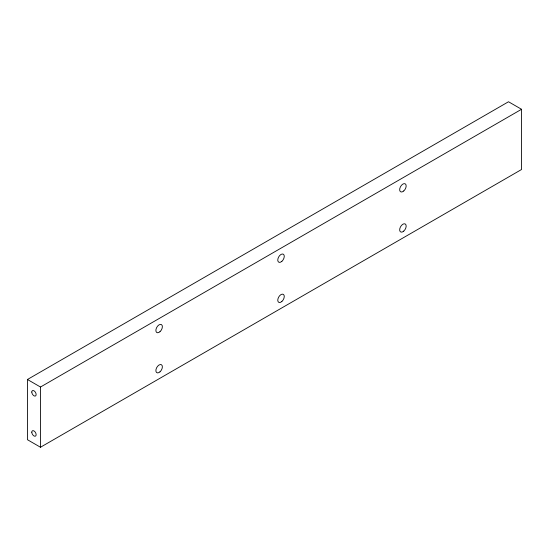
<?xml version="1.0" encoding="UTF-8"?>
<svg xmlns="http://www.w3.org/2000/svg" width="549" height="549" viewBox="0 0 549 549"><rect width="100%" height="100%" fill="white"/><g stroke="black" fill="none" stroke-linecap="round" stroke-linejoin="round"><path stroke-width="0.82" d="M27.45 379.496L508.511 101.757L521.55 109.285L521.55 169.504L40.489 447.243L27.45 439.715L27.45 379.496L40.489 387.024L521.55 109.285M40.489 387.024L40.489 447.243M31.794 392.041A3.074 1.777 60 0 0 35.054 396.097A3.074 1.777 60 0 0 35.054 391.753A3.074 1.777 60 0 0 31.794 392.041M31.794 432.187A3.074 1.777 60 0 0 35.054 436.242A3.074 1.777 60 0 0 35.054 431.898A3.074 1.777 60 0 0 31.794 432.187M159.965 331.713A4.612 2.663 -60 0 0 161.427 324.576A4.612 2.663 -60 0 0 155.978 329.414A4.612 2.663 -60 0 0 159.965 331.713M159.965 371.858A4.612 2.663 -60 0 0 161.427 364.721A4.612 2.663 -60 0 0 155.978 369.552A4.612 2.663 -60 0 0 159.965 371.858M281.863 301.483A4.612 2.663 -60 0 0 283.325 294.346A4.612 2.663 -60 0 0 277.869 299.178A4.612 2.663 -60 0 0 281.863 301.483M281.863 261.338A4.612 2.663 -60 0 0 283.325 254.201A4.612 2.663 -60 0 0 277.869 259.032A4.612 2.663 -60 0 0 281.863 261.338M403.755 190.963A4.612 2.663 -60 0 0 405.217 183.826A4.612 2.663 -60 0 0 399.768 188.657A4.612 2.663 -60 0 0 403.755 190.963M403.755 231.108A4.612 2.663 -60 0 0 405.217 223.965A4.612 2.663 -60 0 0 399.768 228.803A4.612 2.663 -60 0 0 403.755 231.108"/></g></svg>
